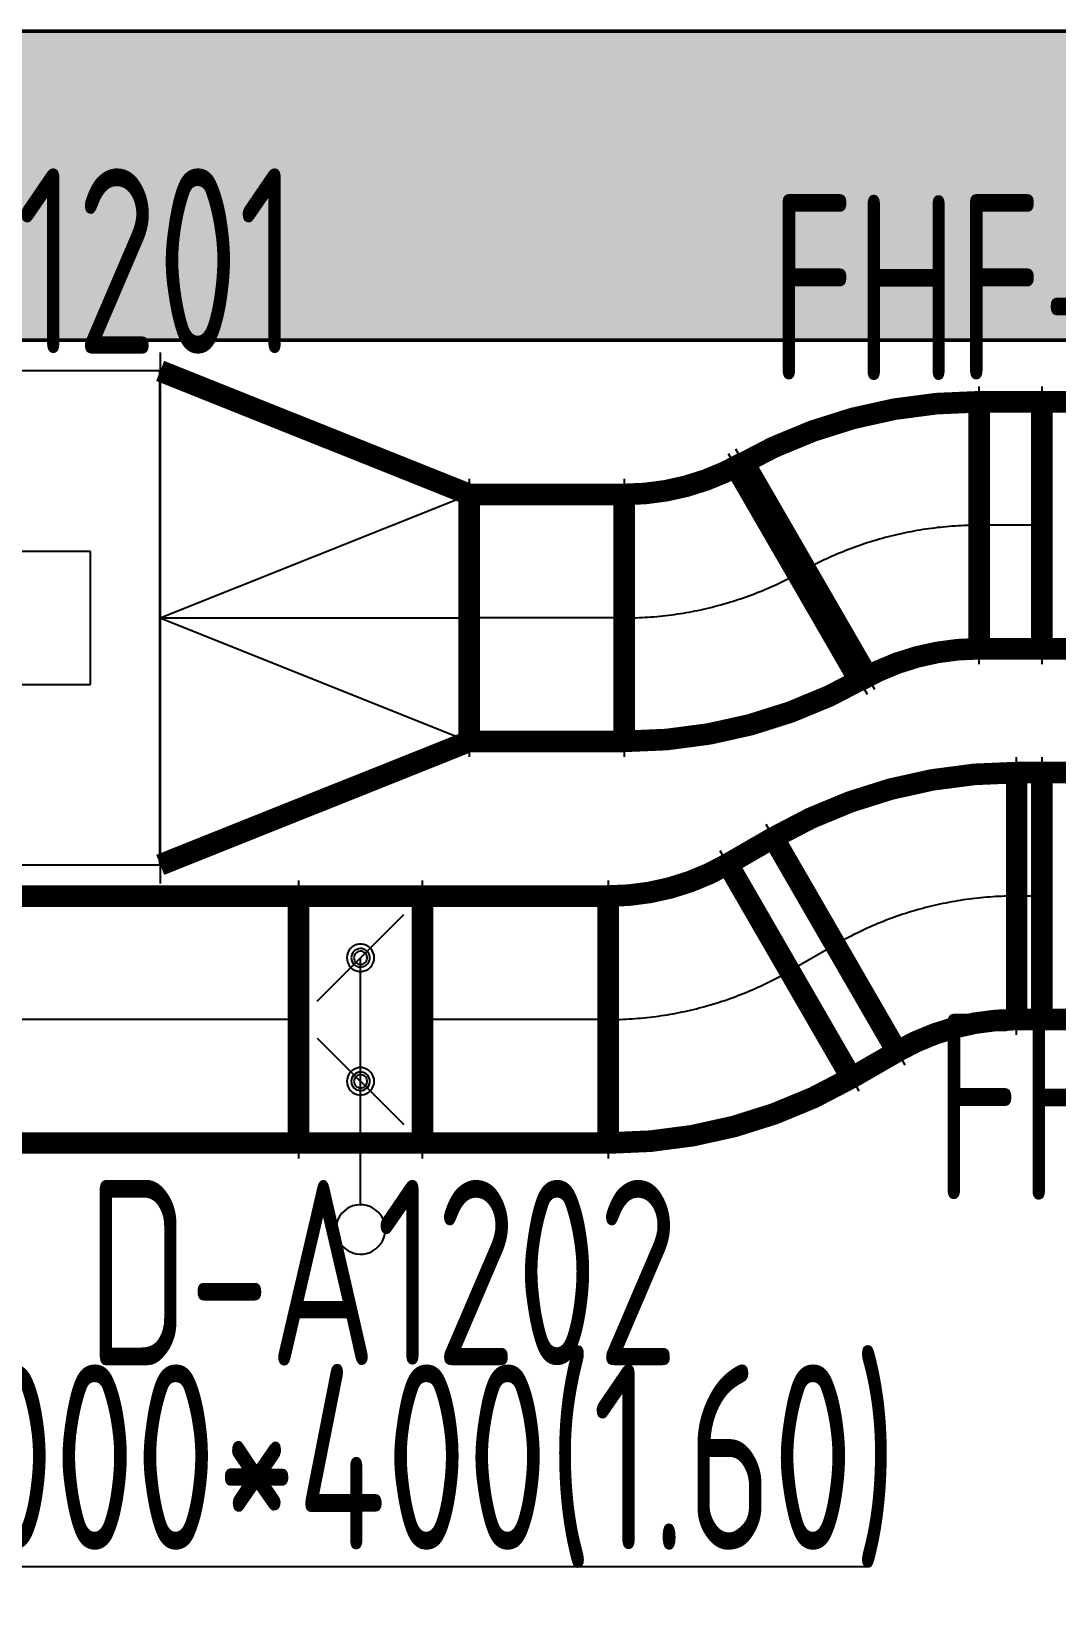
# Model space of a CAD drawing. Extents: x 4 to 13611208, y -605838 to 574722.
# Drawn here: x 13133263 to 13134923, y 412472 to 415009 of the extents above; entities that cross this region are included whole.
import ezdxf

# ---------------------------------------------------------------- set-up
doc = ezdxf.new("R2010")
doc.units = 0
doc.header["$LTSCALE"] = 1000
doc.header["$MEASUREMENT"] = 0
doc.linetypes.add('CENTER2', pattern=[28.575000000000003, 19.05, -3.175, 3.175, -3.175])
doc.linetypes.add('CONTINOUS', pattern=[0])
doc.layers.add('1-车站轮廓', color=8, linetype='CONTINOUS', lineweight=5)
for name, color, linetype in [('DUCT-X-S中心线', 5, 'CENTER2'), ('DUCT-X-S标注', 7, 'Continuous'), ('DUCT-X-S法兰', 4, 'Continuous'), ('DUCT-X-S管', 3, 'Continuous'), ('DUCT-X-S管端线', 4, 'Continuous'), ('DUCT-X-S管设备', 7, 'Continuous'), ('DUCT-X-S阀门', 7, 'Continuous'), ('填充', 8, 'Continuous')]:
    doc.layers.add(name, color=color, linetype=linetype)
doc.styles.add('67', font='gbenor.shx', dxfattribs={"width": 0.7, "bigfont": 'hztxt.shx'})

# ---------------------------------------------------------------- blocks, each defined once
blk = doc.blocks.new('$轴流风机$00000011')
for p, q in [((-500, 500), (-500, -500)), ((500, 500), (-500, 500)), ((500, -500), (500, 500)), ((-339.4800092864898, 134.6796910074772), (-339.4800092864898, -134.6796910074772)), ((87.95522044965765, 134.6796910074772), (-339.4800092864898, 134.6796910074772)), ((87.95522044965765, -134.6796910074772), (87.95522044965765, 134.6796910074772)), ((87.95522044965765, 0), (288.4946038684575, 0)), ((-339.4800092864898, -134.6796910074772), (87.95522044965765, -134.6796910074772)), ((-500, -500), (500, -500))]:
    blk.add_line(p, q)
for centre, radius, start, end in [((355.1290658579092, 328.7278263123881), 170.2906702038428, 129.1821255884627, 153.0603398671826), ((288.4946038684575, 410.4818086252635), 64.8209345055534, 90, 129.1821255884627), ((288.4946038684575, 410.4818086252635), 64.82093450552276, 50.81787441153735, 90), ((221.8601418790058, 328.7278263123881), 170.2906702037323, 26.93966013281736, 50.81787441153735), ((462.4428888200782, 274.1909822780144), 290.6672624295167, 153.0603398671826, 168.1126115914812), ((114.5463189241127, 274.1909822780144), 290.6672624295164, 11.88738840851878, 26.93966013281736), ((633.07206670288, 238.2729985965852), 465.0358888982827, 168.1126115914812, 180), ((-56.08285895868903, 238.2729985965852), 465.0358888982828, 0, 11.88738840851878), ((633.07206670288, 238.2729985965852), 465.0358888974643, 180, 191.8873884085187), ((-56.08285895868903, 238.2729985965852), 465.035888898019, 348.1126115914813, 0), ((462.4428888200782, 202.3550149151561), 290.6672624290152, 191.8873884085187, 206.9396601328174), ((114.5463189241127, 202.3550149151561), 290.6672624293529, 333.0603398671827, 348.1126115914813), ((355.1290658579092, 147.8181708826014), 170.2906702042031, 206.9396601328174, 230.8178744115374), ((221.8601418790058, 147.8181708826014), 170.2906702039885, 309.1821255884627, 333.0603398671827), ((288.4946038684575, 66.06418856972596), 64.82093450569862, 230.8178744115374, 270), ((288.4946038684575, 66.06418856972596), 64.82093450561933, 270, 309.1821255884627), ((355.1290658579092, -147.8181708826014), 170.2906702042102, 129.1821255884627, 153.0603398671826), ((288.4946038684575, -66.06418856972596), 64.82093450570038, 90, 129.1821255884627), ((288.4946038684575, -66.06418856972596), 64.82093450561933, 50.81787441153735, 90), ((221.8601418790058, -147.8181708826014), 170.290670203996, 26.93966013281736, 50.81787441153735), ((462.4428888200782, -202.3550149151561), 290.6672624290063, 153.0603398671826, 168.1126115914812), ((114.5463189241127, -202.3550149151561), 290.6672624293437, 11.88738840851878, 26.93966013281736), ((633.07206670288, -238.2729985965852), 465.0358888974643, 168.1126115914812, 180), ((-56.08285895868903, -238.2729985965852), 465.035888898019, 0, 11.88738840851878), ((633.07206670288, -238.2729985965852), 465.0358888982922, 180, 191.8873884085187), ((-56.08285895868903, -238.2729985965852), 465.0358888982919, 348.1126115914813, 0), ((462.4428888200782, -274.1909822780144), 290.6672624295167, 191.8873884085187, 206.9396601328174), ((114.5463189241127, -274.1909822780144), 290.6672624295169, 333.0603398671827, 348.1126115914813), ((355.1290658579092, -328.7278263123881), 170.2906702038428, 206.9396601328174, 230.8178744115374), ((221.8601418790058, -328.7278263123881), 170.2906702037334, 309.1821255884627, 333.0603398671827), ((288.4946038684575, -410.4818086252635), 64.82093450555568, 230.8178744115374, 270), ((288.4946038684575, -410.4818086252635), 64.82093450552276, 270, 309.1821255884627)]:
    blk.add_arc(centre, radius, start, end)
for p in [(-500, 0), (500, 0)]:
    blk.add_point(p)

msp = doc.modelspace()

# ---------------------------------------------------------------- hatches: boundary and pattern name
at = {"layer": '填充'}
h = msp.add_hatch(dxfattribs=at)
h.set_pattern_fill('钢筋混凝土', color=8, scale=50, angle=359.9999999999933, style=0)
h.set_pattern_definition([(44.99999999999328, (12621580.34526829, -396485.7291703445), (-88.38834764830804, 88.38834764832883), []), (49.99999999999328, (12621580.34526829, -396485.7291703445), (358.630091300373, -31.37606749133969), [37.5, -412.5]), (354.9999999999932, (12621580.34526829, -396485.7291703445), (-69.37566680645583, 376.096066850014), [30, -330]), (100.4513999999933, (12621610.23110829, -396488.3438403446), (289.2546908570513, 344.7197710304428), [31.87009499999994, -350.571055999999]), (46.1841999999933, (12621580.34526829, -396385.7291703445), (533.6205243128124, -82.75950716457174), [56.25, -618.75]), (96.63559999999316, (12621624.81364079, -396392.6258238446), (467.3313527744089, 487.058935450166), [47.80514399999998, -525.8564999999998]), (351.1841999999933, (12621580.34526829, -396385.7291703445), (467.3309725668709, 487.0593004626074), [45, -495]), (20.99999999999329, (12621630.34526829, -396410.7291703445), (298.4535260592072, -201.3094453327045), [37.5, -412.5]), (325.9999999999933, (12621630.34526829, -396410.7291703445), (121.6576659608335, 362.5750225234123), [30, -330]), (71.45139999999327, (12621655.21638479, -396427.5049733445), (420.1113142907639, 161.2652483549268), [31.870095, -350.571056]), (37.49999999999331, (12621580.34526829, -396485.7291703445), (6.079927658664889, 166.446926915655), [0, -326, 0, -335, 0, -331.25]), (7.499999999993239, (12621580.34526829, -396485.7291703445), (131.5347687210975, 197.2058559411647), [0, -191, 0, -318.5, 0, -126.25]), (327.4999999999932, (12621468.84526829, -396485.7291703445), (266.9112180862032, -11.27743586722124), [0, -125, 0, -390, 0, -517.5]), (317.4999999999933, (12621418.84526829, -396485.7291703445), (291.593084671199, 50.05249116612461), [0, -162.4999999999994, 0, -258.9999999999989, 0, -367.4999999999989])])
h.paths.add_polyline_path([(13129399.14108447, 413209.2224849954), (13129399.1410843, 412809.2224849954), (13128399.14110185, 412809.2224848956), (13128399.14110181, 413209.2224848956), (13128599.14109296, 413209.2224849155), (13128599.14109283, 412909.2224849954), (13129199.14109335, 412909.2224849954), (13129199.14109332, 413209.2224849755)], flags=0)
h.paths.add_polyline_path([(13126899.14109167, 411559.2224849954), (13134889.14109164, 411559.2224849954), (13134889.14109164, 411809.2224849954), (13134989.14109164, 411809.2224849954), (13134989.14109164, 411559.2224849954), (13135699.14109167, 411559.2224849954), (13135699.14109166, 414509.2224849954), (13126899.14109167, 414509.2224849954)], flags=16)
edge = h.paths.add_edge_path()
edge.add_line((13136199.14109167, 410959.2224849954), (13126399.14109167, 410959.2224849954))
edge.add_line((13126399.14109167, 410959.2224849954), (13126399.14109167, 415009.2224849954))
edge.add_line((13126399.14109167, 415009.2224849954), (13136199.14109167, 415009.2224849954))
edge.add_line((13136199.14109167, 415009.2224849954), (13136199.14109167, 410959.2224849954))
edge.add_line((13136199.14109167, 410959.2224849954), (13135599.14109166, 410959.2224849954))

# ---------------------------------------------------------------- linework, layer by layer
at = {"layer": '1-车站轮廓', "color": 8, "lineweight": 50}
for points in [[(13136199.14109167, 410959.2224849954), (13126399.14109167, 410959.2224849954), (13126399.14109167, 415009.2224849954), (13136199.14109167, 415009.2224849954), (13136199.14109167, 410959.2224849954), (13135599.14109166, 410959.2224849954)], [(13126899.14109167, 411559.2224849954), (13134889.14109164, 411559.2224849954), (13134889.14109164, 411809.2224849954), (13134989.14109164, 411809.2224849954), (13134989.14109164, 411559.2224849954), (13135699.14109167, 411559.2224849954), (13135699.14109166, 414509.2224849954), (13126899.14109167, 414509.2224849954), (13126899.14109167, 411559.2224849954)]]:
    msp.add_lwpolyline(points, dxfattribs=at)
at = {"layer": 'DUCT-X-S中心线'}
for p, q in [((13134796.8099164, 414209.2224812323), (13134796.7099164, 414209.2224812323)), ((13134898.74110016, 414209.2224821525), (13134797.0099164, 414209.2224812322)), ((13134516.11742262, 414137.9123232753), (13134503.33544111, 414130.5326428118)), ((13134503.59524873, 414130.6826428117), (13134503.50864619, 414130.6326428117)), ((13134515.857615, 414137.7623232753), (13134515.94421754, 414137.8123232753)), ((13133471.70163495, 414059.2224848886), (13133971.70163495, 414059.2224848662)), ((13134222.44294733, 414059.2224848549), (13133971.90163495, 414059.2224848662)), ((13134222.64294733, 414059.2224848548), (13134222.74294733, 414059.2224848548)), ((13134857.63170067, 413608.7352397262), (13134857.53170067, 413608.7352397262)), ((13134898.74110016, 413608.7352397262), (13134857.83170067, 413608.7352397262)), ((13134490.33666048, 413487.4250782124), (13134564.1572254, 413530.04540124)), ((13134564.41703302, 413530.19540124), (13134564.33043048, 413530.14540124)), ((13134490.07685286, 413487.2750782124), (13134490.1634554, 413487.3250782124)), ((13133695.76218521, 413408.7352397262), (13132174.99025547, 413408.7352397262)), ((13134196.66218521, 413408.7352397262), (13133896.16218521, 413408.7352397262)), ((13134196.86218521, 413408.7352397262), (13134196.96218521, 413408.7352397262))]:
    msp.add_line(p, q, dxfattribs=at)
for centre, radius, start, end in [((13134796.70991626, 413622.9931459471), 586.2293352851411, 89.99999998665979, 119.9999999853456), ((13134222.74294746, 414645.4518201465), 586.2293352917186, 269.9999999866598, 299.9999999852652), ((13134857.53170067, 413022.5059044299), 586.229335296317, 90, 120.0000000000085), ((13134196.96218521, 413994.9645750225), 586.229335296317, 270, 300.0000000000085)]:
    msp.add_arc(centre, radius, start, end, dxfattribs=at)
at = {"layer": 'DUCT-X-S标注'}
msp.add_lwpolyline([(13132470.46218521, 413283.5964844499), (13132470.46218521, 412523.0964844499), (13134618.46218521, 412523.0964844499)], dxfattribs=at)
at = {"layer": 'DUCT-X-S法兰'}
for p, q in [((13133471.60163495, 414489.2224848886), (13133471.60163495, 413629.2224848886)), ((13134796.90991633, 413984.2224812323), (13134796.90991646, 414434.2224812323)), ((13134898.84110147, 413984.222482153), (13134898.84109885, 414434.222482153)), ((13134390.92204397, 414325.438358848), (13134615.92204333, 413935.7269267755)), ((13134628.53081976, 413943.0066072391), (13134403.5308204, 414332.7180393115)), ((13133971.80163495, 414284.2224848662), (13133971.80163495, 413834.2224848662)), ((13134222.5429474, 414284.2224848549), (13134222.54294727, 413834.2224848549)), ((13134857.73170067, 413383.7352397262), (13134857.73170067, 413833.7352397262)), ((13134898.84110016, 413383.7352397262), (13134898.84110016, 413833.7352397262)), ((13134451.74382826, 413724.9511172762), (13134676.74382762, 413335.2396852038)), ((13134602.75005762, 413292.5193621762), (13134377.75005826, 413682.2307942486)), ((13133695.86218521, 413183.7352397262), (13133695.86218521, 413633.7352397262)), ((13133896.06218521, 413183.7352397262), (13133896.06218521, 413633.7352397262)), ((13134196.76218521, 413633.7352397262), (13134196.76218521, 413183.7352397262))]:
    msp.add_line(p, q, dxfattribs=at)
at = {"layer": 'DUCT-X-S法兰', "color": 18, "true_color": 0x000000}
for p in [(13134796.8099164, 414209.2224812323, 2650), (13134797.0099164, 414209.2224812322, 2650), (13134898.74110016, 414209.2224821525, 2650), (13134898.94110016, 414209.2224821536, 2650), (13134516.11742262, 414137.9123232753, 2650), (13134503.33544111, 414130.5326428118, 2650), (13134503.50864619, 414130.6326428117, 2650), (13134515.94421754, 414137.8123232753, 2650), (13133471.50163495, 414059.2224848886, 2650), (13133471.70163495, 414059.2224848886, 2650), (13133971.70163495, 414059.2224848662, 2650), (13133971.90163495, 414059.2224848662, 2650), (13134222.44294733, 414059.2224848549, 2650), (13134222.64294733, 414059.2224848548, 2650), (13134857.63170067, 413608.7352397262, 2050), (13134857.83170067, 413608.7352397262, 2050), (13134898.74110016, 413608.7352397262, 2050), (13134898.94110016, 413608.7352397262, 2050), (13134564.1572254, 413530.04540124, 2050), (13134564.33043048, 413530.14540124, 2050), (13134490.1634554, 413487.3250782124, 2050), (13134490.33666048, 413487.4250782124, 2050), (13133695.76218521, 413408.7352397262, 2050), (13133695.96218521, 413408.7352397262, 2050), (13133895.96218521, 413408.7352397262, 2050), (13133896.16218521, 413408.7352397262, 2050), (13134196.66218521, 413408.7352397262, 2050), (13134196.86218521, 413408.7352397262, 2050)]:
    msp.add_point(p, dxfattribs=at)
at = {"layer": 'DUCT-X-S管'}
for q in [(13133971.70163496, 414259.2224848662), (13133971.70163494, 413859.2224848662)]:
    msp.add_line((13133471.70163495, 414059.2224848886), q, dxfattribs=at)
at = {"layer": 'DUCT-X-S管', "const_width": 35}
for points in [[(13133471.70163497, 414459.2224848886), (13133971.70163496, 414259.2224848662)], [(13134796.80991644, 414409.2224812323), (13134796.70991644, 414409.2224812323)], [(13134898.74109835, 414409.2224821525), (13134797.00991459, 414409.2224812322)], [(13134797.00991459, 414409.2224812322), (13134797.00991821, 414009.2224812322)], [(13134898.74110197, 414009.2224821525), (13134898.74109835, 414409.2224821525)], [(13134898.94109894, 414409.2224821537), (13135098.94109894, 414409.2224833736)], [(13134416.11742265, 414311.1174040477), (13134403.33544113, 414303.7377235842)], [(13134403.33544113, 414303.7377235842), (13134603.33544108, 413957.3275620393)], [(13134403.59524877, 414303.8877235914), (13134403.50864623, 414303.8377235914)], [(13134415.94421758, 414311.0174040549), (13134415.85761504, 414310.9674040549)], [(13134616.11742259, 413964.7072425028), (13134416.11742265, 414311.1174040477)], [(13134222.44294734, 414259.2224848549), (13133971.90163496, 414259.2224848662)], [(13133971.90163496, 414259.2224848662), (13133971.90163494, 413859.2224848662)], [(13134222.44294732, 413859.2224848549), (13134222.44294734, 414259.2224848549)], [(13134222.74294738, 414259.2224848548), (13134222.64294738, 414259.2224848548)], [(13134796.70991635, 414009.2224812323), (13134796.80991635, 414009.2224812323)], [(13134797.00991821, 414009.2224812322), (13134898.74110197, 414009.2224821525)], [(13135098.94110138, 414009.2224833736), (13134898.94110138, 414009.2224821537)], [(13134603.33544108, 413957.3275620393), (13134616.11742259, 413964.7072425028)], [(13134603.50864615, 413957.4275620321), (13134603.59524869, 413957.4775620321)], [(13134615.85761496, 413964.5572424957), (13134615.9442175, 413964.6072424957)], [(13133471.70163493, 413659.2224848886), (13133971.70163494, 413859.2224848662)], [(13133971.90163494, 413859.2224848662), (13134222.44294732, 413859.2224848549)], [(13134222.64294729, 413859.2224848548), (13134222.74294729, 413859.2224848548)], [(13134857.63170067, 413808.7352397262), (13134857.53170067, 413808.7352397262)], [(13134898.74110016, 413808.7352397262), (13134857.83170067, 413808.7352397262)], [(13134857.83170067, 413808.7352397262), (13134857.83170067, 413408.7352397262)], [(13134898.74110016, 413408.7352397262), (13134898.74110016, 413808.7352397262)], [(13134898.94110016, 413808.7352397249), (13135098.94110016, 413808.7352397249)], [(13134464.1572254, 413703.2504819966), (13134390.33666048, 413660.630158969)], [(13134664.1572254, 413356.8403204834), (13134464.1572254, 413703.2504819966)], [(13134464.41703302, 413703.4004819968), (13134464.33043048, 413703.3504819968)], [(13134390.1634554, 413660.5301589692), (13134390.07685286, 413660.4801589692)], [(13134390.33666048, 413660.630158969), (13134590.33666048, 413314.2199974558)], [(13133695.76218521, 413608.7352397262), (13132174.99025547, 413608.7352397262)], [(13133695.76218521, 413208.7352397262), (13133695.76218521, 413608.7352397262)], [(13133695.96218521, 413608.7352397262), (13133895.96218521, 413608.7352397262)], [(13134196.66218521, 413608.7352397262), (13133896.16218521, 413608.7352397262)], [(13133896.16218521, 413608.7352397262), (13133896.16218521, 413208.7352397262)], [(13134196.66218521, 413208.7352397262), (13134196.66218521, 413608.7352397262)], [(13134196.96218521, 413608.7352397262), (13134196.86218521, 413608.7352397262)], [(13134857.53170067, 413408.7352397262), (13134857.63170067, 413408.7352397262)], [(13134857.83170067, 413408.7352397262), (13134898.74110016, 413408.7352397262)], [(13135098.94110016, 413408.7352397276), (13134898.94110016, 413408.7352397276)], [(13134590.33666048, 413314.2199974558), (13134664.1572254, 413356.8403204834)], [(13134664.33043048, 413356.9403204832), (13134664.41703302, 413356.9903204832)], [(13134590.07685286, 413314.0699974556), (13134590.1634554, 413314.1199974556)], [(13132174.99025547, 413208.7352397262), (13133695.76218521, 413208.7352397262)], [(13133895.96218521, 413208.7352397262), (13133695.96218521, 413208.7352397262)], [(13133896.16218521, 413208.7352397262), (13134196.66218521, 413208.7352397262)], [(13134196.86218521, 413208.7352397262), (13134196.96218521, 413208.7352397262)]]:
    msp.add_lwpolyline(points, dxfattribs=at)
for points in [[(13134796.70991644, 414409.2224812323, 0.1316524975888472), (13134403.59524877, 414303.8877235912)], [(13134222.74294738, 414259.2224848548, 0.131652497591249), (13134415.85761504, 414310.9674040549)], [(13134796.70991635, 414009.2224812323, 0.1316524975912681), (13134603.59524869, 413957.4775620321)], [(13134222.74294729, 413859.2224848548, 0.1316524975888471), (13134615.85761496, 413964.5572424959)], [(13134857.53170067, 413808.7352397262, 0.1316524975874474), (13134464.41703302, 413703.4004819969)], [(13134196.96218521, 413608.7352397262, 0.1316524975873288), (13134390.07685286, 413660.4801589692)], [(13134857.53170067, 413408.7352397262, 0.1316524975873288), (13134664.41703302, 413356.9903204832)], [(13134196.96218521, 413208.7352397262, 0.1316524975874474), (13134590.07685286, 413314.0699974555)]]:
    msp.add_lwpolyline(points, format="xyb", dxfattribs=at)
at = {"layer": 'DUCT-X-S管', "color": 18, "true_color": 0x000000}
for p in [(13134796.8099164, 414209.2224812323, 2650), (13134503.50864619, 414130.6326428117, 2650), (13134515.94421754, 414137.8123232753, 2650), (13133471.70163495, 414059.2224848886, 2650), (13133971.70163495, 414059.2224848662, 2650), (13134222.64294733, 414059.2224848548, 2650), (13134857.63170067, 413608.7352397262, 2050), (13134564.33043048, 413530.14540124, 2050), (13134490.1634554, 413487.3250782124, 2050), (13134196.86218521, 413408.7352397262, 2050)]:
    msp.add_point(p, dxfattribs=at)
at = {"layer": 'DUCT-X-S管端线'}
for p, q in [((13133471.40163493, 413659.2224848886), (13133471.40163496, 414459.2224848886)), ((13133471.40163493, 413659.2224848886), (13133471.40163496, 414459.2224848886)), ((13133471.70163497, 414459.2224848886), (13133471.70163493, 413659.2224848886)), ((13134796.80991644, 414409.2224812323), (13134796.80991635, 414009.2224812323)), ((13134898.94109894, 414409.2224821537), (13134898.94110138, 414009.2224821537)), ((13134403.50864623, 414303.8377235914), (13134603.50864615, 413957.4275620321)), ((13134615.9442175, 413964.6072424957), (13134415.94421758, 414311.0174040549)), ((13133971.70163494, 413859.2224848662), (13133971.70163496, 414259.2224848662)), ((13134222.64294729, 413859.2224848548), (13134222.64294738, 414259.2224848548)), ((13134857.63170067, 413808.7352397262), (13134857.63170067, 413408.7352397262)), ((13134898.94110016, 413408.7352397276), (13134898.94110016, 413808.7352397249)), ((13134464.33043048, 413703.3504819968), (13134664.33043048, 413356.9403204832)), ((13134590.1634554, 413314.1199974556), (13134390.1634554, 413660.5301589692)), ((13133695.96218521, 413208.7352397262), (13133695.96218521, 413608.7352397262)), ((13133895.96218521, 413208.7352397262), (13133895.96218521, 413608.7352397262)), ((13134196.86218521, 413208.7352397262), (13134196.86218521, 413608.7352397262))]:
    msp.add_line(p, q, dxfattribs=at)
at = {"layer": 'DUCT-X-S阀门'}
for p, q in [((13133471.35163496, 414459.2224848886), (13133471.35163493, 413659.2224848886)), ((13133471.45163496, 414459.2224848886), (13133471.35163496, 414459.2224848886)), ((13133471.45163496, 414459.2224848886), (13133471.45163493, 413659.2224848886)), ((13133471.4123209, 414259.2224848886), (13133471.37663494, 414011.9829966843)), ((13133471.38922689, 414259.2224848886), (13133471.37663495, 414171.9829966843)), ((13133471.38243853, 414256.060996697), (13133471.43243853, 414140.5909428591)), ((13133471.42663495, 414198.393158198), (13133471.37767987, 413859.2224848886)), ((13133471.37663495, 414133.5238698149), (13133471.42663494, 414018.053815977)), ((13133471.42663494, 414038.393158198), (13133471.40077388, 413859.2224848886)), ((13133471.37257244, 414004.0264986799), (13133471.42257244, 413888.556444842)), ((13133471.35163493, 413659.2224848886), (13133471.45163493, 413659.2224848886)), ((13133725.96218521, 413438.7352397262), (13133865.96218521, 413578.7352397262)), ((13133789.89830046, 413530.0475839637), (13133786.08541664, 413528.570464904)), ((13133793.9176826, 413530.7989367017), (13133789.89830046, 413530.0475839637)), ((13133798.00668782, 413530.7989367017), (13133793.9176826, 413530.7989367017)), ((13133802.02606996, 413530.0475839637), (13133798.00668782, 413530.7989367017)), ((13133805.83895378, 413528.570464904), (13133802.02606996, 413530.0475839637)), ((13133774.18125098, 413512.8068019734), (13133773.80396517, 413508.7352397262)), ((13133773.80396517, 413508.7352397262), (13133774.18125098, 413504.663677479)), ((13133775.30026037, 413516.7397120516), (13133774.18125098, 413512.8068019734)), ((13133774.18125098, 413504.663677479), (13133775.30026037, 413500.7307674008)), ((13133777.12288684, 413520.4000394251), (13133775.30026037, 413516.7397120516)), ((13133779.58706301, 413523.6631360353), (13133777.12288684, 413520.4000394251)), ((13133782.60887434, 413526.4178810406), (13133779.58706301, 413523.6631360353)), ((13133781.22720646, 413511.5751741042), (13133780.95602561, 413508.7352397262)), ((13133780.95602561, 413508.7352397262), (13133781.22720646, 413505.8953053482)), ((13133782.03094784, 413514.3124658545), (13133781.22720646, 413511.5751741042)), ((13133781.22720646, 413505.8953053482), (13133782.03094784, 413503.1580135979)), ((13133783.33820043, 413516.8481821211), (13133782.03094784, 413514.3124658545)), ((13133786.08541664, 413528.570464904), (13133782.60887434, 413526.4178810406)), ((13133785.10171672, 413519.0906755115), (13133783.33820043, 413516.8481821211)), ((13133787.25775865, 413520.9588964718), (13133785.10171672, 413519.0906755115)), ((13133785.42384731, 413510.766337876), (13133785.22990096, 413508.7352397262)), ((13133785.22990096, 413508.7352397262), (13133785.42384731, 413506.7041415764)), ((13133785.99867666, 413512.7240268466), (13133785.42384731, 413510.766337876)), ((13133785.42384731, 413506.7041415764), (13133785.99867666, 413504.7464526058)), ((13133786.93361317, 413514.5375506581), (13133785.99867666, 413512.7240268466)), ((13133785.99867666, 413504.7464526058), (13133786.93361317, 413502.9329287943)), ((13133788.19486579, 413516.1413638347), (13133786.93361317, 413514.5375506581)), ((13133789.72840122, 413522.3853226288), (13133787.25775865, 413520.9588964718)), ((13133789.73684957, 413517.4775003896), (13133788.19486579, 413516.1413638347)), ((13133792.424349, 413523.3183992249), (13133789.72840122, 413522.3853226288)), ((13133791.50383321, 413518.4976688664), (13133789.73684957, 413517.4775003896)), ((13133793.4319533, 413519.1649977182), (13133791.50383321, 413518.4976688664)), ((13133795.24816339, 413523.7244024406), (13133792.424349, 413523.3183992249)), ((13133795.45152256, 413519.4553679418), (13133793.4319533, 413519.1649977182)), ((13133798.09778439, 413523.5886582619), (13133795.24816339, 413523.7244024406)), ((13133797.48954851, 413519.3582848006), (13133795.45152256, 413519.4553679418)), ((13133795.96218521, 413308.7352397262), (13133795.96218521, 413508.7352397262)), ((13133799.47237156, 413518.8772571323), (13133797.48954851, 413519.3582848006)), ((13133800.87021927, 413522.9160728372), (13133798.09778439, 413523.5886582619)), ((13133801.32832734, 413518.0296705303), (13133799.47237156, 413518.8772571323)), ((13133803.46526501, 413521.730955156), (13133800.87021927, 413522.9160728372)), ((13133802.99033675, 413516.8461589825), (13133801.32832734, 413518.0296705303)), ((13133804.39833046, 413515.3694976801), (13133802.99033675, 413516.8461589825)), ((13133805.7891299, 413520.0761384591), (13133803.46526501, 413521.730955156)), ((13133805.5014199, 413513.6530570099), (13133804.39833046, 413515.3694976801)), ((13133804.39833046, 413502.1009817723), (13133805.5014199, 413503.8174224425)), ((13133806.25973654, 413511.7588736097), (13133805.5014199, 413513.6530570099)), ((13133805.5014199, 413503.8174224425), (13133806.25973654, 413505.7116058427)), ((13133807.75782341, 413518.0114321337), (13133805.7891299, 413520.0761384591)), ((13133809.31549608, 413526.4178810406), (13133805.83895378, 413528.570464904)), ((13133806.64587285, 413509.7554082029), (13133806.25973654, 413511.7588736097)), ((13133806.25973654, 413505.7116058427), (13133806.64587285, 413507.7150712495)), ((13133806.64587285, 413507.7150712495), (13133806.64587285, 413509.7554082029)), ((13133809.30019181, 413515.6114600457), (13133807.75782341, 413518.0114321337)), ((13133810.36048991, 413512.9629634396), (13133809.30019181, 413515.6114600457)), ((13133809.30019181, 413501.8590194067), (13133810.36048991, 413504.5075160128)), ((13133812.33730741, 413523.6631360353), (13133809.31549608, 413526.4178810406)), ((13133810.90039576, 413510.1616658833), (13133810.36048991, 413512.9629634396)), ((13133810.36048991, 413504.5075160128), (13133810.90039576, 413507.3088135691)), ((13133810.90039576, 413507.3088135691), (13133810.90039576, 413510.1616658833)), ((13133814.80148358, 413520.4000394251), (13133812.33730741, 413523.6631360353)), ((13133816.62411005, 413516.7397120516), (13133814.80148358, 413520.4000394251)), ((13133817.74311944, 413512.8068019734), (13133816.62411005, 413516.7397120516)), ((13133816.62411004, 413500.7307674008), (13133817.74311944, 413504.663677479)), ((13133818.12040525, 413508.7352397262), (13133817.74311944, 413512.8068019734)), ((13133817.74311944, 413504.663677479), (13133818.12040525, 413508.7352397262)), ((13133775.30026037, 413500.7307674008), (13133777.12288684, 413497.0704400273)), ((13133777.12288684, 413497.0704400273), (13133779.58706301, 413493.8073434171)), ((13133779.58706301, 413493.8073434171), (13133782.60887434, 413491.0525984118)), ((13133782.03094784, 413503.1580135979), (13133783.33820043, 413500.6222973313)), ((13133782.60887434, 413491.0525984118), (13133786.08541664, 413488.9000145484)), ((13133783.33820043, 413500.6222973313), (13133785.10171672, 413498.3798039409)), ((13133785.10171672, 413498.3798039409), (13133787.25775865, 413496.5115829806)), ((13133786.08541664, 413488.9000145484), (13133789.89830046, 413487.4228954887)), ((13133786.93361317, 413502.9329287943), (13133788.19486579, 413501.3291156177)), ((13133787.25775865, 413496.5115829806), (13133789.72840122, 413495.0851568236)), ((13133788.19486579, 413501.3291156177), (13133789.73684957, 413499.9929790628)), ((13133789.72840122, 413495.0851568236), (13133792.424349, 413494.1520802275)), ((13133789.73684957, 413499.9929790628), (13133791.50383321, 413498.972810586)), ((13133789.89830046, 413487.4228954887), (13133793.9176826, 413486.6715427507)), ((13133791.50383321, 413498.972810586), (13133793.4319533, 413498.3054817342)), ((13133792.424349, 413494.1520802275), (13133795.24816339, 413493.7460770118)), ((13133793.4319533, 413498.3054817342), (13133795.45152256, 413498.0151115106)), ((13133793.9176826, 413486.6715427507), (13133798.00668782, 413486.6715427507)), ((13133795.24816339, 413493.7460770118), (13133798.09778439, 413493.8818211905)), ((13133795.45152256, 413498.0151115106), (13133797.48954851, 413498.1121946518)), ((13133797.48954851, 413498.1121946518), (13133799.47237156, 413498.5932223201)), ((13133798.00668782, 413486.6715427507), (13133802.02606996, 413487.4228954887)), ((13133798.09778439, 413493.8818211905), (13133800.87021927, 413494.5544066152)), ((13133799.47237156, 413498.5932223201), (13133801.32832734, 413499.4408089221)), ((13133800.87021927, 413494.5544066152), (13133803.46526501, 413495.7395242964)), ((13133801.32832734, 413499.4408089221), (13133802.99033675, 413500.6243204699)), ((13133802.02606996, 413487.4228954887), (13133805.83895377, 413488.9000145484)), ((13133802.99033675, 413500.6243204699), (13133804.39833046, 413502.1009817723)), ((13133803.46526501, 413495.7395242964), (13133805.7891299, 413497.3943409933)), ((13133805.7891299, 413497.3943409933), (13133807.75782341, 413499.4590473187)), ((13133805.83895377, 413488.9000145484), (13133809.31549608, 413491.0525984118)), ((13133807.75782341, 413499.4590473187), (13133809.30019181, 413501.8590194067)), ((13133809.31549608, 413491.0525984118), (13133812.3373074, 413493.8073434171)), ((13133812.3373074, 413493.8073434171), (13133814.80148358, 413497.0704400273)), ((13133814.80148358, 413497.0704400273), (13133816.62411004, 413500.7307674008)), ((13133795.96218521, 413208.7352397262), (13133795.96218521, 413408.7352397262)), ((13133725.96218521, 413378.7352397262), (13133865.96218521, 413238.7352397262)), ((13133782.60887434, 413326.4178810406), (13133779.58706301, 413323.6631360353)), ((13133786.08541664, 413328.570464904), (13133782.60887434, 413326.4178810406)), ((13133789.89830046, 413330.0475839637), (13133786.08541664, 413328.570464904)), ((13133793.9176826, 413330.7989367017), (13133789.89830046, 413330.0475839637)), ((13133798.00668782, 413330.7989367017), (13133793.9176826, 413330.7989367017)), ((13133802.02606996, 413330.0475839637), (13133798.00668782, 413330.7989367017)), ((13133805.83895378, 413328.570464904), (13133802.02606996, 413330.0475839637)), ((13133809.31549608, 413326.4178810406), (13133805.83895378, 413328.570464904)), ((13133812.33730741, 413323.6631360353), (13133809.31549608, 413326.4178810406)), ((13133774.18125098, 413312.8068019734), (13133773.80396517, 413308.7352397262)), ((13133773.80396517, 413308.7352397262), (13133774.18125098, 413304.663677479)), ((13133775.30026037, 413316.7397120516), (13133774.18125098, 413312.8068019734)), ((13133774.18125098, 413304.663677479), (13133775.30026037, 413300.7307674008)), ((13133777.12288684, 413320.4000394251), (13133775.30026037, 413316.7397120516)), ((13133775.30026037, 413300.7307674008), (13133777.12288684, 413297.0704400273)), ((13133779.58706301, 413323.6631360353), (13133777.12288684, 413320.4000394251)), ((13133781.22720646, 413311.5751741042), (13133780.95602561, 413308.7352397262)), ((13133780.95602561, 413308.7352397262), (13133781.22720646, 413305.8953053482)), ((13133782.03094784, 413314.3124658545), (13133781.22720646, 413311.5751741042)), ((13133781.22720646, 413305.8953053482), (13133782.03094784, 413303.1580135979)), ((13133783.33820043, 413316.8481821211), (13133782.03094784, 413314.3124658545)), ((13133782.03094784, 413303.1580135979), (13133783.33820043, 413300.6222973313)), ((13133785.10171672, 413319.0906755115), (13133783.33820043, 413316.8481821211)), ((13133787.25775865, 413320.9588964718), (13133785.10171672, 413319.0906755115)), ((13133785.42384731, 413310.766337876), (13133785.22990096, 413308.7352397262)), ((13133785.22990096, 413308.7352397262), (13133785.42384731, 413306.7041415764)), ((13133785.99867666, 413312.7240268466), (13133785.42384731, 413310.766337876)), ((13133785.42384731, 413306.7041415764), (13133785.99867666, 413304.7464526058)), ((13133786.93361317, 413314.5375506581), (13133785.99867666, 413312.7240268466)), ((13133785.99867666, 413304.7464526058), (13133786.93361317, 413302.9329287943)), ((13133788.19486579, 413316.1413638347), (13133786.93361317, 413314.5375506581)), ((13133786.93361317, 413302.9329287943), (13133788.19486579, 413301.3291156177)), ((13133789.72840122, 413322.3853226288), (13133787.25775865, 413320.9588964718)), ((13133789.73684957, 413317.4775003896), (13133788.19486579, 413316.1413638347)), ((13133788.19486579, 413301.3291156177), (13133789.73684957, 413299.9929790628)), ((13133792.424349, 413323.3183992249), (13133789.72840122, 413322.3853226288)), ((13133791.50383321, 413318.4976688664), (13133789.73684957, 413317.4775003896)), ((13133793.4319533, 413319.1649977182), (13133791.50383321, 413318.4976688664)), ((13133795.24816339, 413323.7244024406), (13133792.424349, 413323.3183992249)), ((13133795.45152256, 413319.4553679418), (13133793.4319533, 413319.1649977182)), ((13133798.09778439, 413323.5886582619), (13133795.24816339, 413323.7244024406)), ((13133797.48954851, 413319.3582848006), (13133795.45152256, 413319.4553679418)), ((13133799.47237156, 413318.8772571323), (13133797.48954851, 413319.3582848006)), ((13133800.87021927, 413322.9160728372), (13133798.09778439, 413323.5886582619)), ((13133801.32832734, 413318.0296705303), (13133799.47237156, 413318.8772571323)), ((13133803.46526501, 413321.730955156), (13133800.87021927, 413322.9160728372)), ((13133802.99033675, 413316.8461589825), (13133801.32832734, 413318.0296705303)), ((13133804.39833046, 413315.3694976801), (13133802.99033675, 413316.8461589825)), ((13133802.99033675, 413300.6243204699), (13133804.39833046, 413302.1009817723)), ((13133805.7891299, 413320.0761384591), (13133803.46526501, 413321.730955156)), ((13133805.5014199, 413313.6530570099), (13133804.39833046, 413315.3694976801)), ((13133804.39833046, 413302.1009817723), (13133805.5014199, 413303.8174224425)), ((13133806.25973654, 413311.7588736097), (13133805.5014199, 413313.6530570099)), ((13133805.5014199, 413303.8174224425), (13133806.25973654, 413305.7116058427)), ((13133807.75782341, 413318.0114321337), (13133805.7891299, 413320.0761384591)), ((13133806.64587285, 413309.7554082029), (13133806.25973654, 413311.7588736097)), ((13133806.25973654, 413305.7116058427), (13133806.64587285, 413307.7150712495)), ((13133806.64587285, 413307.7150712495), (13133806.64587285, 413309.7554082029)), ((13133809.30019181, 413315.6114600457), (13133807.75782341, 413318.0114321337)), ((13133807.75782341, 413299.4590473187), (13133809.30019181, 413301.8590194067)), ((13133810.36048991, 413312.9629634396), (13133809.30019181, 413315.6114600457)), ((13133809.30019181, 413301.8590194067), (13133810.36048991, 413304.5075160128)), ((13133810.90039576, 413310.1616658833), (13133810.36048991, 413312.9629634396)), ((13133810.36048991, 413304.5075160128), (13133810.90039576, 413307.3088135691)), ((13133810.90039576, 413307.3088135691), (13133810.90039576, 413310.1616658833)), ((13133814.80148358, 413320.4000394251), (13133812.33730741, 413323.6631360353)), ((13133816.62411005, 413316.7397120516), (13133814.80148358, 413320.4000394251)), ((13133814.80148358, 413297.0704400273), (13133816.62411004, 413300.7307674008)), ((13133817.74311944, 413312.8068019734), (13133816.62411005, 413316.7397120516)), ((13133816.62411004, 413300.7307674008), (13133817.74311944, 413304.663677479)), ((13133818.12040525, 413308.7352397262), (13133817.74311944, 413312.8068019734)), ((13133817.74311944, 413304.663677479), (13133818.12040525, 413308.7352397262)), ((13133777.12288684, 413297.0704400273), (13133779.58706301, 413293.8073434171)), ((13133779.58706301, 413293.8073434171), (13133782.60887434, 413291.0525984118)), ((13133782.60887434, 413291.0525984118), (13133786.08541664, 413288.9000145484)), ((13133783.33820043, 413300.6222973313), (13133785.10171672, 413298.3798039409)), ((13133785.10171672, 413298.3798039409), (13133787.25775865, 413296.5115829806)), ((13133786.08541664, 413288.9000145484), (13133789.89830046, 413287.4228954887)), ((13133787.25775865, 413296.5115829806), (13133789.72840122, 413295.0851568236)), ((13133789.72840122, 413295.0851568236), (13133792.424349, 413294.1520802275)), ((13133789.73684957, 413299.9929790628), (13133791.50383321, 413298.972810586)), ((13133789.89830046, 413287.4228954887), (13133793.9176826, 413286.6715427507)), ((13133791.50383321, 413298.972810586), (13133793.4319533, 413298.3054817342)), ((13133792.424349, 413294.1520802275), (13133795.24816339, 413293.7460770118)), ((13133793.4319533, 413298.3054817342), (13133795.45152256, 413298.0151115106)), ((13133793.9176826, 413286.6715427507), (13133798.00668782, 413286.6715427507)), ((13133795.24816339, 413293.7460770118), (13133798.09778439, 413293.8818211905)), ((13133795.45152256, 413298.0151115106), (13133797.48954851, 413298.1121946518)), ((13133797.48954851, 413298.1121946518), (13133799.47237156, 413298.5932223201)), ((13133798.00668782, 413286.6715427507), (13133802.02606996, 413287.4228954887)), ((13133798.09778439, 413293.8818211905), (13133800.87021927, 413294.5544066152)), ((13133799.47237156, 413298.5932223201), (13133801.32832734, 413299.4408089221)), ((13133800.87021927, 413294.5544066152), (13133803.46526501, 413295.7395242964)), ((13133801.32832734, 413299.4408089221), (13133802.99033675, 413300.6243204699)), ((13133802.02606996, 413287.4228954887), (13133805.83895377, 413288.9000145484)), ((13133803.46526501, 413295.7395242964), (13133805.7891299, 413297.3943409933)), ((13133805.7891299, 413297.3943409933), (13133807.75782341, 413299.4590473187)), ((13133805.83895377, 413288.9000145484), (13133809.31549608, 413291.0525984118)), ((13133809.31549608, 413291.0525984118), (13133812.3373074, 413293.8073434171)), ((13133812.3373074, 413293.8073434171), (13133814.80148358, 413297.0704400273)), ((13133795.96218521, 413108.7352397261), (13133795.96218521, 413208.7352397261)), ((13133769.19696096, 413098.4610327453), (13133765.32040749, 413094.4467441136)), ((13133773.59446907, 413101.8967426284), (13133769.19696096, 413098.4610327453)), ((13133778.42733934, 413104.6870015781), (13133773.59446907, 413101.8967426284)), ((13133783.60150544, 413106.777500378), (13133778.42733934, 413104.6870015781)), ((13133789.0162581, 413108.1275498467), (13133783.60150544, 413106.777500378)), ((13133794.56620534, 413108.7108728069), (13133789.0162581, 413108.1275498467)), ((13133800.14332374, 413108.5161155409), (13133794.56620534, 413108.7108728069)), ((13133805.63906103, 413107.5470687772), (13133800.14332374, 413108.5161155409)), ((13133810.94644895, 413105.8225939088), (13133805.63906103, 413107.5470687772)), ((13133815.96218521, 413103.3762558775), (13133810.94644895, 413105.8225939088)), ((13133820.58864422, 413100.2556698704), (13133815.96218521, 413103.3762558775)), ((13133824.73577722, 413096.5215745445), (13133820.58864422, 413100.2556698704)), ((13133756.35146246, 413074.3021637645), (13133755.96218521, 413068.7352397261)), ((13133757.51171737, 413079.7607339588), (13133756.35146246, 413074.3021637645)), ((13133759.4203669, 413085.0047054492), (13133757.51171737, 413079.7607339588)), ((13133762.04026136, 413089.9320102955), (13133759.4203669, 413085.0047054492)), ((13133765.32040749, 413094.4467441136), (13133762.04026136, 413089.9320102955)), ((13133828.32286499, 413092.2466498179), (13133824.73577722, 413096.5215745445)), ((13133831.28008892, 413087.5141022376), (13133828.32286499, 413092.2466498179)), ((13133833.54989004, 413082.4160454592), (13133831.28008892, 413087.5141022376)), ((13133835.08808924, 413077.0517073589), (13133833.54989004, 413082.4160454592)), ((13133835.86474722, 413071.5254986759), (13133835.08808924, 413077.0517073589)), ((13133755.96218521, 413068.7352397261), (13133756.35146246, 413063.1683156877)), ((13133756.35146246, 413063.1683156877), (13133757.51171737, 413057.7097454935)), ((13133757.51171737, 413057.7097454935), (13133759.4203669, 413052.4657740031)), ((13133759.4203669, 413052.4657740031), (13133762.04026136, 413047.5384691568)), ((13133762.04026136, 413047.5384691568), (13133765.32040748, 413043.0237353387)), ((13133828.32286499, 413045.2238296344), (13133831.28008892, 413049.9563772147)), ((13133831.28008892, 413049.9563772147), (13133833.54989004, 413055.0544339931)), ((13133833.54989004, 413055.0544339931), (13133835.08808924, 413060.4187720934)), ((13133835.08808924, 413060.4187720934), (13133835.86474722, 413065.9449807764)), ((13133835.86474722, 413065.9449807764), (13133835.86474722, 413071.5254986759)), ((13133765.32040748, 413043.0237353387), (13133769.19696095, 413039.009446707)), ((13133769.19696095, 413039.009446707), (13133773.59446907, 413035.5737368239)), ((13133773.59446907, 413035.5737368239), (13133778.42733934, 413032.7834778742)), ((13133778.42733934, 413032.7834778742), (13133783.60150543, 413030.6929790743)), ((13133783.60150543, 413030.6929790743), (13133789.0162581, 413029.3429296056)), ((13133789.0162581, 413029.3429296056), (13133794.56620534, 413028.7596066454)), ((13133794.56620534, 413028.7596066454), (13133800.14332374, 413028.9543639114)), ((13133800.14332374, 413028.9543639114), (13133805.63906103, 413029.9234106751)), ((13133805.63906103, 413029.9234106751), (13133810.94644895, 413031.6478855435)), ((13133810.94644895, 413031.6478855435), (13133815.96218521, 413034.0942235748)), ((13133815.96218521, 413034.0942235748), (13133820.58864422, 413037.2148095819)), ((13133820.58864422, 413037.2148095819), (13133824.73577722, 413040.9489049078)), ((13133824.73577722, 413040.9489049078), (13133828.32286499, 413045.2238296344))]:
    msp.add_line(p, q, dxfattribs=at)

# ---------------------------------------------------------------- block references
at = {"layer": 'DUCT-X-S管设备', "xscale": 0.7000000000000001, "yscale": 0.8, "zscale": 800, "rotation": 179.9999999974231}
msp.add_blockref('$轴流风机$00000011', (13133121.30163495, 414059.2224849044, 2650), dxfattribs=at)

# ---------------------------------------------------------------- texts
at = {"layer": 'DUCT-X-S标注', "style": '67', "width": 0.75}
for s, p in [('JYF-A1201', (13132511.09127879, 414487.2345683779, 3450)), ('FHF-A1201', (13134458.43150616, 414444.5964843318, 3450)), ('FHF-A1209', (13134725.43150616, 413117.0964843318, 3450)), ('D-A1202', (13133353.25259859, 412848.9466847224, 6900)), ('SFG 1000*400(1.60)', (13132498.96218521, 412550.0964844499))]:
    msp.add_text(s, height=300, dxfattribs=at).set_placement(p)

doc.saveas('drawing.dxf')
